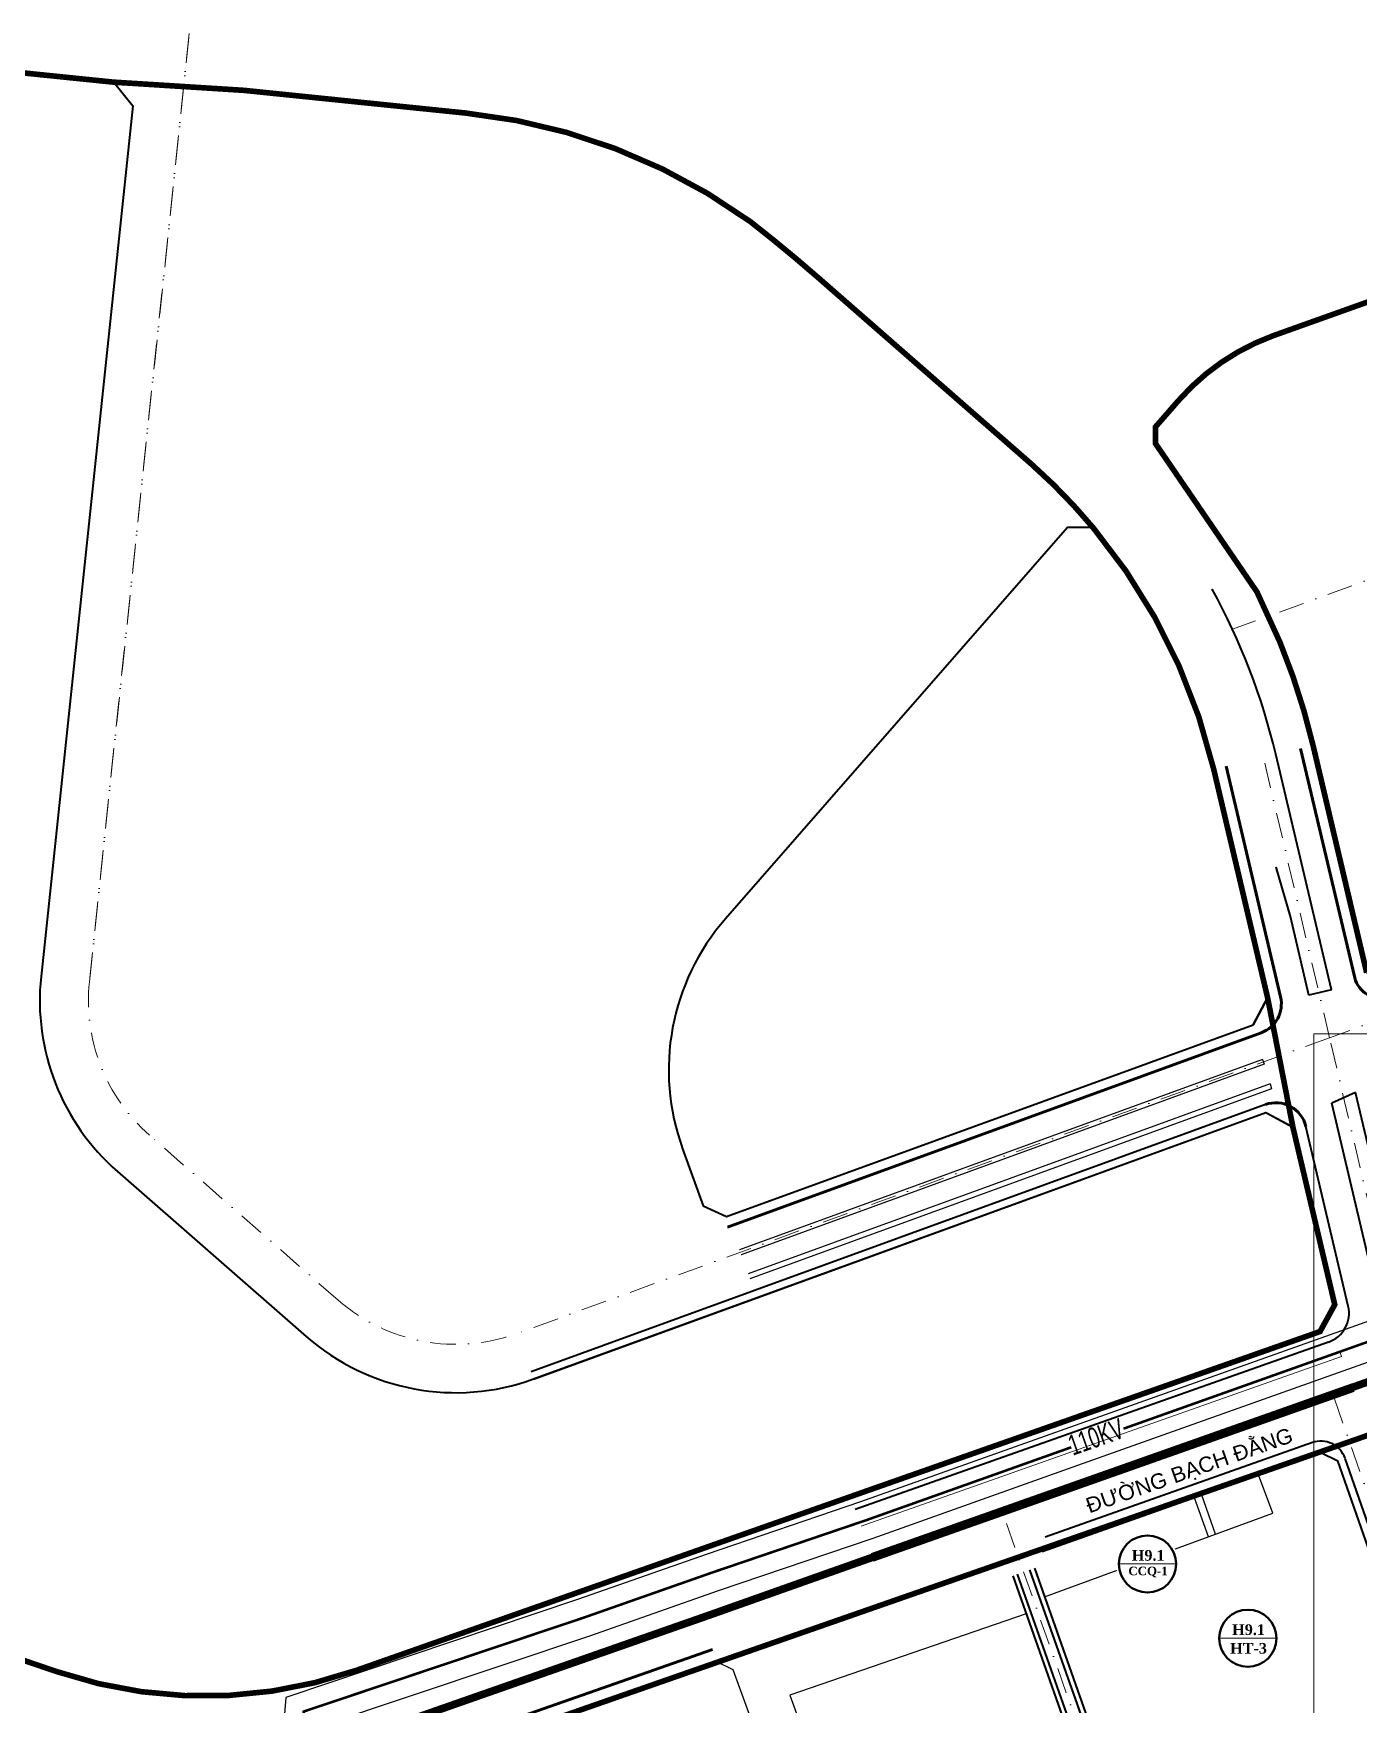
# Model space of a CAD drawing. Header units: millimetres. Extents: x 583747 to 596192, y 2304962 to 2309584.
# Drawn here: x 591075 to 591594, y 2307791 to 2308446 of the extents above; entities that cross this region are included whole.
import ezdxf
from ezdxf.enums import TextEntityAlignment as Align

# ---------------------------------------------------------------- set-up
doc = ezdxf.new("R2010")
doc.units = ezdxf.units.MM
doc.set_wipeout_variables(frame=1)
for name, pattern in [('DASHDOT', [1, 0.5, -0.25, 0, -0.25]), ('DASHED', [4.5, 3, -1.5]), ('PHANTOM2', [1.25, 0.625, -0.125, 0.125, -0.125, 0.125, -0.125]), ('RANHGIOI', [10, 6, -1.7, 0.6, -1.7]), ('RGXA', [10.3, 6, -2, 0.3, -2])]:
    doc.linetypes.add(name, pattern=pattern)
for name, color, linetype, lineweight in [('00_bo_sdd', 7, 'Continuous', 30), ('00_o pho', 2, 'RANHGIOI', 13), ('00_tim_duong', 1, 'DASHDOT', 13), ('DUONG', 5, 'Continuous', 80), ('Ghi chu', 7, 'Continuous', 13), ('HE', 7, 'Continuous', 40), ('KT-DIEN110', 1, 'Continuous', 30), ('KT-DIEN110chu', 7, 'Continuous', 20), ('Rgphuong', 5, 'RGXA', 13), ('TREE1', 93, 'Continuous', 13), ('vong tron', 7, 'Continuous', 13)]:
    doc.layers.add(name, color=color, linetype=linetype, lineweight=lineweight)
doc.styles.add('kyhieu', font='ARIALN.TTF', dxfattribs={"height": 4})
doc.styles.add('TXT', font='', dxfattribs={"height": 1})
doc.styles.add('VnarianH', font='')
doc.styles.get('TXT').set_extended_font_data('.VnTime')
doc.styles.get('VnarianH').set_extended_font_data('.VnArialH')

# ---------------------------------------------------------------- blocks, each defined once
blk = doc.blocks.new('dfsdf')
at = {"layer": '00_bo_sdd'}
blk.add_lwpolyline([(12031.59, 12952.68), (11914.1, 12910.64), (11905.21, 12911.7), (11896.12, 12917.68), (11877.73, 12929.57), (11842.05, 12950.72), (11826.1, 12959.6), (11817.3, 12964.2, -0.656169), (11819.3, 12991.65), (11995.1, 13053.18), (12001.52, 13050.14), (12034.59, 12959.07)], format="xyb", close=True, dxfattribs=at)
at = {"layer": 'DUONG', "flags": 128}
blk.add_lwpolyline([(11993.53, 13057.85), (11817.74, 12996.32, 0.656169), (11815.07, 12959.72), (11823.72, 12955.2), (11839.56, 12946.38), (11875.1, 12925.32), (11893.39, 12913.49), (11904.63, 12906.1, 0.235607), (11909.06, 12905.57), (12034.49, 12950.45)], format="xyb", dxfattribs=at)
blk = doc.blocks.new('www')
for p, q in [((18243.975, 15165.605), (18039.1, 15091.037)), ((18244.551, 15163.687), (18039.784, 15089.157)), ((18274.905, 15049.327), (18086.797, 14982.852)), ((18274.239, 15051.213), (18274.905, 15049.327)), ((18278.737, 15038.484), (18090.63, 14972.01)), ((18279.736, 15035.656), (18091.629, 14969.181)), ((18278.737, 15038.484), (18279.736, 15035.656)), ((18278.737, 15038.484), (18279.736, 15035.656))]:
    blk.add_line(p, q)
at = {"layer": '00_bo_sdd'}
for p, q in [((18254.838, 15221.623), (18249.273, 15240.859)), ((18262.116, 15190.77), (18254.838, 15221.623)), ((18270.875, 15192.836), (18262.116, 15190.77)), ((18243.975, 15165.605), (18039.1, 15091.037)), ((18244.551, 15163.687), (18039.784, 15089.157)), ((18243.975, 15165.605), (18244.551, 15163.687)), ((18243.975, 15165.605), (18244.551, 15163.687)), ((18246.854, 15156.011), (18042.52, 15081.64)), ((18246.854, 15156.011), (18042.52, 15081.64)), ((18247.429, 15154.092), (18043.204, 15079.761)), ((18247.429, 15154.092), (18043.204, 15079.761)), ((18246.854, 15156.011), (18247.429, 15154.092)), ((18246.854, 15156.011), (18247.429, 15154.092)), ((18280.357, 15152.639), (18271.072, 15148.444)), ((18289.317, 15071.098), (18271.072, 15148.444)), ((18298.801, 15074.45), (18280.357, 15152.639)), ((18278.737, 15038.484), (18090.63, 14972.01)), ((18279.736, 15035.656), (18091.629, 14969.181))]:
    blk.add_line(p, q, dxfattribs=at)
blk.add_lwpolyline([(18270.875, 15192.836), (18249.119, 15285.068, 0.0682488), (18224.195, 15349.722)], format="xyb", dxfattribs=at)
for points in [[(18158.556, 14955.218), (18247.898, 14987.903), (18242.338, 15002.987)], [(18222.725, 14978.694), (18217.277, 14993.962)], [(18225.543, 14979.725), (18220.106, 14994.962)]]:
    blk.add_lwpolyline(points, dxfattribs=at)
blk.add_lwpolyline([(18151.399, 14948.481), (18058.838, 14916.754), (18086.188, 14841.424), (18092.602, 14838.409), (18174.614, 14867.755), (18177.657, 14874.154)], close=True, dxfattribs=at)
at = {"layer": '00_o pho', "color": 2, "linetype": 'PHANTOM2', "ltscale": 10, "const_width": 2.2, "elevation": 0.837}
blk.add_lwpolyline([(17722.206, 15547.045), (17711.978, 15447.066), (17694.111, 15362.531), (17675.295, 15246.998), (17673.098, 15221.902), (17670.901, 15198.11), (17647.156, 15062.329, 0.3699612), (17716.712, 14944.675), (17771.706, 14925.95, 0.1677695), (17889.192, 14926.45), (18266.454, 15059.068), (18272.204, 15069.6), (18255.813, 15139.086), (18245.929, 15189.699), (18224.787, 15279.329, 0.1163427), (18177.591, 15373.802, 0.0377727), (18153.423, 15398.703), (18069.914, 15471.707, 0.0140726), (18043.359, 15493.635, 0.1319142), (17931.9, 15536.132), (17844.96, 15545.026), (17794.045, 15548.225), (17731.511, 15554.622)], format="xyb", close=True, dxfattribs=at)
at = {"layer": '00_o pho', "color": 2, "linetype": 'PHANTOM2', "ltscale": 10, "const_width": 2.2}
blk.add_lwpolyline([(18369.385, 15492.25), (18248.027, 15448.927, 0.126517), (18211.047, 15423.587), (18202.029, 15413.27), (18202.069, 15406.644), (18241.761, 15348.592), (18250.774, 15328.886, -0.0393185), (18263.718, 15288.513), (18284.702, 15199.556)], format="xyb", dxfattribs=at)
blk.add_lwpolyline([(18678.617, 14776.361), (18613.069, 14954.656), (18583.225, 15031.307), (18553.354, 15113.495), (18548.678, 15127.297), (18513.616, 15114.742), (18502.102, 15108.086), (18502.102, 15108.086), (18502.102, 15108.086), (18502.102, 15108.086), (18403.425, 15073.176), (18392.199, 15055.777), (17855.798, 14868.674)], dxfattribs=at)
at = {"layer": '00_tim_duong', "ltscale": 20}
blk.add_lwpolyline([(18391.42, 15218.207), (18270.164, 15174.073), (17952.025, 15058.28, -0.2733706), (17882.015, 15071.356), (17808.112, 15135.956, -0.2440495), (17784.567, 15195.997), (17823.706, 15567.305), (17784.567, 15195.997), (17823.706, 15567.305)], format="xyb", dxfattribs=at)
blk.add_lwpolyline([(18391.42, 15218.207), (18270.164, 15174.073), (17952.025, 15058.28, -0.2733706), (17882.015, 15071.356), (17808.112, 15135.956, -0.2440495), (17784.567, 15195.997), (17823.706, 15567.305), (17784.567, 15195.997), (17823.706, 15567.305)], format="xyb", dxfattribs=at)
for points in [[(18423.674, 15129.591), (18335.566, 15371.666), (18227.444, 15332.313)], [(18423.674, 15129.591), (18335.566, 15371.666), (18227.444, 15332.313)], [(18270.164, 15174.073), (18244.252, 15283.92)], [(18693.561, 15184.784), (18042.52, 14952.054)], [(18300.647, 15044.847), (18270.164, 15174.073)], [(18300.647, 15044.847), (18270.164, 15174.073)], [(18272.101, 15032.666), (18353.496, 14799.531)], [(18272.101, 15032.666), (18353.496, 14799.531)], [(18220.621, 14766.044), (18142.166, 14988.129)], [(18220.621, 14766.044), (18142.166, 14988.129)]]:
    blk.add_lwpolyline(points, dxfattribs=at)
at = {"layer": 'DUONG'}
for p, q in [((18280.041, 15197.538), (18258.852, 15287.364)), ((18280.041, 15197.538), (18258.852, 15287.364)), ((18250.979, 15190.07), (18229.653, 15280.476)), ((18250.979, 15190.07), (18229.653, 15280.476)), ((18243.404, 15176.039), (18034.391, 15099.965)), ((18243.404, 15176.039), (18034.391, 15099.965))]:
    blk.add_line(p, q, dxfattribs=at)
at = {"layer": 'DUONG', "lineweight": 40}
for p, q in [((18245.093, 15147.921), (17957.498, 15043.245)), ((18245.093, 15147.921), (17957.498, 15043.245)), ((18277.479, 15069.016), (18260.876, 15139.4)), ((18277.479, 15069.016), (18260.876, 15139.4)), ((18269.798, 15054.947), (18084.464, 14989.452)), ((18269.798, 15054.947), (18084.464, 14989.452)), ((18263.453, 15015.583), (18158.782, 14978.594)), ((18263.453, 15015.583), (18158.782, 14978.594)), ((18307.298, 14920.476), (18276.258, 15009.383)), ((18307.298, 14920.476), (18276.258, 15009.383)), ((18179.551, 14874.797), (18148.003, 14964.098)), ((18179.551, 14874.797), (18148.003, 14964.098)), ((18152.717, 14965.766), (18184.237, 14876.542)), ((18152.717, 14965.766), (18184.237, 14876.542))]:
    blk.add_line(p, q, dxfattribs=at)
at = {"layer": 'DUONG'}
for centre, radius, start, end in [((18289.774, 15199.834), 10, 193.272792, 290), ((18289.774, 15199.834), 10, 193.272792, 290), ((18239.299, 15187.315), 12, 290, 13.272792), ((18239.299, 15187.315), 12, 290, 13.272792), ((18249.197, 15136.645), 12, 13.272792, 110), ((18249.197, 15136.645), 12, 13.272792, 110)]:
    blk.add_arc(centre, radius, start, end, dxfattribs=at)
at = {"layer": 'DUONG', "lineweight": 40}
for centre, radius, start, end in [((18265.8, 15066.261), 12, 289.462684, 13.272792), ((18265.8, 15066.261), 12, 289.462684, 13.272792), ((18266.785, 15006.154), 10, 19.245662, 109.462684), ((18266.785, 15006.154), 10, 19.245662, 109.462684)]:
    blk.add_arc(centre, radius, start, end, dxfattribs=at)
at = {"layer": 'HE'}
for p, q in [((18284.702, 15199.556), (18263.718, 15288.512)), ((18284.702, 15199.556), (18263.718, 15288.512)), ((18254.838, 15221.623), (18249.273, 15240.859)), ((18262.116, 15190.77), (18254.838, 15221.623)), ((18270.875, 15192.836), (18262.116, 15190.77)), ((18245.929, 15189.699), (18240.228, 15179.14)), ((18245.929, 15189.699), (18240.228, 15179.14)), ((18034.03, 15104.09), (18240.228, 15179.14)), ((18280.357, 15152.639), (18271.072, 15148.444)), ((18289.317, 15071.098), (18271.072, 15148.444)), ((18298.801, 15074.45), (18280.357, 15152.639)), ((17958.524, 15040.426), (18245.254, 15144.787)), ((18245.254, 15144.787), (18255.813, 15139.086)), ((18272.204, 15069.6), (18255.813, 15139.086)), ((18272.204, 15069.6), (18255.813, 15139.086)), ((18266.454, 15059.068), (18272.204, 15069.6)), ((18082.797, 14994.166), (18266.454, 15059.068)), ((18267.022, 15011.541), (18157.62, 14972.88)), ((18267.022, 15011.541), (18157.62, 14972.88)), ((18267.022, 15011.541), (18273.385, 15008.487)), ((18304.453, 14919.524), (18273.417, 15008.419)), ((18304.453, 14919.524), (18273.417, 15008.419)), ((18154.603, 14966.432), (18186.131, 14877.186)), ((18154.603, 14966.432), (18186.131, 14877.186))]:
    blk.add_line(p, q, dxfattribs=at)
for points in [[(17794.012, 15548.293), (17801.576, 15538.976), (17765.639, 15198.057, 0.2440495), (17795.575, 15121.719), (17869.478, 15057.118, 0.2733706), (17958.492, 15040.494), (18245.222, 15144.855), (18255.781, 15139.154), (18272.172, 15069.668), (18266.422, 15059.136), (18082.765, 14994.234), (18019.039, 14971.98), (17889.16, 14926.518, -0.1677695), (17771.674, 14926.018), (17716.68, 14944.743, -0.3699613), (17647.124, 15062.397), (17670.869, 15196.874), (17675.263, 15247.066), (17690.504, 15337.607), (17694.079, 15362.599), (17706.417, 15422.57), (17711.946, 15447.134), (17722.174, 15547.113), (17731.479, 15554.69)], [(18224.787, 15279.329, 0.1163427), (18177.591, 15373.802), (18167.592, 15373.874), (18033.654, 15220.65, 0.2733706), (18016.843, 15130.636), (18024.967, 15108.316), (18034.03, 15104.09), (18240.228, 15179.14), (18245.929, 15189.699)]]:
    blk.add_lwpolyline(points, format="xyb", close=True, dxfattribs=at)
at = {"layer": 'HE', "elevation": 0.837}
blk.add_lwpolyline([(17794.012, 15548.293), (17801.576, 15538.976), (17765.639, 15198.057, 0.2440495), (17795.575, 15121.719), (17869.478, 15057.118, 0.2733706), (17958.492, 15040.494), (18245.222, 15144.855), (18255.781, 15139.154), (18272.172, 15069.668), (18266.422, 15059.136), (18082.765, 14994.234), (18019.039, 14971.98), (17889.16, 14926.518, -0.1677695), (17771.674, 14926.018), (17716.68, 14944.743, -0.3699613), (17647.124, 15062.397), (17670.869, 15196.874), (17675.263, 15247.066), (17690.504, 15337.607), (17694.079, 15362.599), (17706.417, 15422.57), (17711.946, 15447.134), (17722.174, 15547.113), (17731.479, 15554.69)], format="xyb", close=True, dxfattribs=at)
at = {"layer": 'HE'}
for points in [[(18331.98, 15363.975), (18379.43, 15233.606), (18375.204, 15224.543), (18293.501, 15194.805), (18284.702, 15199.556), (18263.718, 15288.512, 0.0393188), (18250.774, 15328.886)], [(18270.875, 15192.836), (18249.119, 15285.068, 0.0682488), (18224.195, 15349.722)]]:
    blk.add_lwpolyline(points, format="xyb", dxfattribs=at)
blk.add_lwpolyline([(18146.117, 14963.433), (18177.657, 14874.154)], dxfattribs=at)
at = {"layer": 'KT-DIEN110'}
for points in [[(18849.017, 15259.751), (18799.121, 15242.186), (18755.31, 15226.374), (18677.387, 15200.071), (18573.649, 15165.936), (18498.84, 15141.764), (18431.149, 15115.953), (18373.962, 15095.217), (18292.038, 15065.451), (18166.531, 15020.825), (18086.511, 14992.373), (18026.076, 14971.831), (17975.65, 14954.125), (17861.436, 14915.833), (17850.274, 14776.862), (17742.039, 14580.76), (17681.495, 14478.255), (17610.228, 14346.213), (17547.197, 14292.581), (17532.486, 14280.064), (17445.025, 14205.646), (17252.812, 14041.935), (17173.549, 14187.634)], [(18992.516, 15238.304), (18946.796, 15294.176), (18849.017, 15259.751), (18799.121, 15242.186), (18755.31, 15226.374), (18677.387, 15200.071), (18573.649, 15165.936), (18498.84, 15141.764), (18431.149, 15115.953), (18373.962, 15095.217), (18292.038, 15065.451), (18166.531, 15020.825), (18086.511, 14992.373), (18026.076, 14971.831), (17975.65, 14954.125), (17861.436, 14915.833), (17850.274, 14776.862), (17742.039, 14580.76), (17720.196, 14543.779)], [(17875.595, 14904.76), (17980.519, 14939.937), (18030.974, 14957.653), (18091.437, 14978.204), (18171.556, 15006.692), (18297.112, 15051.335), (18379.085, 15081.119), (18436.378, 15101.893), (18503.822, 15127.61), (18578.299, 15151.675), (18682.13, 15185.84), (18760.255, 15212.212), (18804.158, 15228.057), (18853.999, 15245.602)], [(17875.595, 14904.76), (17980.519, 14939.937), (18030.974, 14957.653), (18091.437, 14978.204), (18171.556, 15006.692), (18297.112, 15051.335), (18379.085, 15081.119), (18436.378, 15101.893), (18503.822, 15127.61), (18578.299, 15151.675), (18682.13, 15185.84), (18760.255, 15212.212), (18804.158, 15228.057), (18853.999, 15245.602)]]:
    blk.add_lwpolyline(points, dxfattribs=at)
at = {"layer": 'KT-DIEN110', "const_width": 1}
for points in [[(18189.481, 15021.025), (18294.575, 15058.393), (18376.523, 15088.168), (18433.764, 15108.923), (18501.331, 15134.687), (18575.974, 15158.805), (18679.758, 15192.956), (18757.782, 15219.293), (18801.64, 15235.122), (18822.84, 15242.586)], [(18169.043, 15013.758), (18088.974, 14985.289), (18028.525, 14964.742), (17978.085, 14947.031), (17868.515, 14910.296), (17857.621, 14774.651), (17766.622, 14609.78)]]:
    blk.add_lwpolyline(points, dxfattribs=at)
at = {"layer": 'Rgphuong', "color": 6, "linetype": 'DASHED', "ltscale": 2, "const_width": 3, "flags": 128}
blk.add_lwpolyline([(17765.245, 14871.542, 0.060164), (17882.339, 14897.299), (18027.487, 14948.105), (18547.047, 15132.112)], format="xyb", dxfattribs=at)
at = {"layer": 'TREE1'}
blk.add_lwpolyline([(18263.974, 15175.615), (19523.717, 15175.615), (19523.717, 14067.111), (18263.974, 14067.111)], close=True, dxfattribs=at)
at = {"layer": 'HE', "lineweight": 40}
blk.add_blockref('dfsdf', (6035.032, 1876.669), dxfattribs=at)
at = {"layer": 'Ghi chu', "color": 1, "linetype": 'Continuous', "style": 'VnarianH'}
blk.add_text('®\xadêng b¹ch ®»ng', height=6, rotation=19.33531, dxfattribs=at).set_placement((18215.256, 15004.764), align=Align.MIDDLE_CENTER)
at = {"layer": 'KT-DIEN110chu', "style": 'kyhieu', "width": 0.8}
blk.add_text('110KV', height=8, rotation=19.395839, dxfattribs=at).set_placement((18178.682, 15017.852, 0.837), align=Align.MIDDLE)
at = {"linetype": 'Continuous', "lineweight": 9}
for points in [[(18151.963, 15236.091), (18155.468, 15235.147), (18159.775, 15232.453), (18163.22, 15227.867), (18164.413, 15224.279), (18164.687, 15221.445), (18164.18, 15217.606), (18162.42, 15213.575), (18159.99, 15210.633), (18156.526, 15208.223), (18153.491, 15207.097), (18149.896, 15206.653), (18149.896, 15206.653), (18146.096, 15207.15), (18143.865, 15207.939), (18141.524, 15209.251), (18139.366, 15211.056), (18137.56, 15213.282), (18136.445, 15215.291), (18136.445, 15215.291), (18135.322, 15218.917), (18135.104, 15221.445), (18135.409, 15224.434), (18136.176, 15226.973), (18138.693, 15231.104), (18140.358, 15232.75), (18144.419, 15235.185), (18147.225, 15235.993), (18149.896, 15236.236)], [(18200.617, 14980.267), (18203.538, 14979.48), (18207.127, 14977.235), (18209.998, 14973.414), (18210.992, 14970.423), (18211.22, 14968.062), (18210.798, 14964.863), (18209.331, 14961.504), (18207.306, 14959.052), (18204.419, 14957.043), (18201.89, 14956.105), (18198.894, 14955.735), (18198.894, 14955.735), (18195.727, 14956.149), (18193.869, 14956.806), (18191.918, 14957.9), (18190.12, 14959.405), (18188.615, 14961.26), (18187.685, 14962.934), (18187.685, 14962.934), (18186.749, 14965.955), (18186.568, 14968.062), (18186.822, 14970.553), (18187.461, 14972.668), (18189.559, 14976.111), (18190.946, 14977.483), (18194.33, 14979.512), (18196.669, 14980.185), (18198.894, 14980.388)], [(18239.906, 14951.172), (18242.827, 14950.385), (18246.416, 14948.14), (18249.287, 14944.318), (18250.281, 14941.328), (18250.51, 14938.967), (18250.087, 14935.768), (18248.62, 14932.408), (18246.595, 14929.957), (18243.708, 14927.948), (18241.18, 14927.01), (18238.183, 14926.64), (18238.183, 14926.64), (18235.017, 14927.054), (18233.158, 14927.711), (18231.207, 14928.805), (18229.409, 14930.309), (18227.904, 14932.164), (18226.974, 14933.838), (18226.974, 14933.839), (18226.038, 14936.86), (18225.857, 14938.967), (18226.111, 14941.458), (18226.75, 14943.573), (18228.848, 14947.016), (18230.235, 14948.388), (18233.619, 14950.417), (18235.958, 14951.09), (18238.183, 14951.293)]]:
    blk.add_wipeout(points, dxfattribs=at).dxf.layer = 'vong tron'
at = {"layer": 'vong tron'}
for p, q in [((18187.71, 14968.058), (18210.006, 14968.058)), ((18226.999, 14938.96), (18249.295, 14938.96))]:
    blk.add_line(p, q, dxfattribs=at)
at = {"layer": 'vong tron', "lineweight": 50}
for centre in [(18198.894, 14968.058), (18238.183, 14938.963)]:
    blk.add_circle(centre, 11.184, dxfattribs=at)
at = {"layer": 'vong tron', "attachment_point": 5, "style": 'TXT'}
for s, insert, char_height in [('{\\f.VnTimeH|b1|i0|c0|p34;H9.1}', (18199.16, 14971.391), 4.18038), ('{\\f.VnTimeH|b1|i0|c0|p34;CCq-1}', (18199.099, 14964.91), 3.3443), ('{\\f.VnTimeH|b1|i0|c0|p34;H9.1}', (18238.449, 14942.293), 4.18038), ('{\\f.VnTimeH|b1|i0|c0|p34;ht-3}', (18238.449, 14935.024), 4.18038)]:
    blk.add_mtext(s, dxfattribs=dict(at, insert=insert, char_height=char_height))

msp = doc.modelspace()

# ---------------------------------------------------------------- block references
at = {"layer": 'TREE1'}
msp.add_blockref('www', (573312.5, 2292878.35), dxfattribs=at)

doc.saveas('drawing.dxf')
